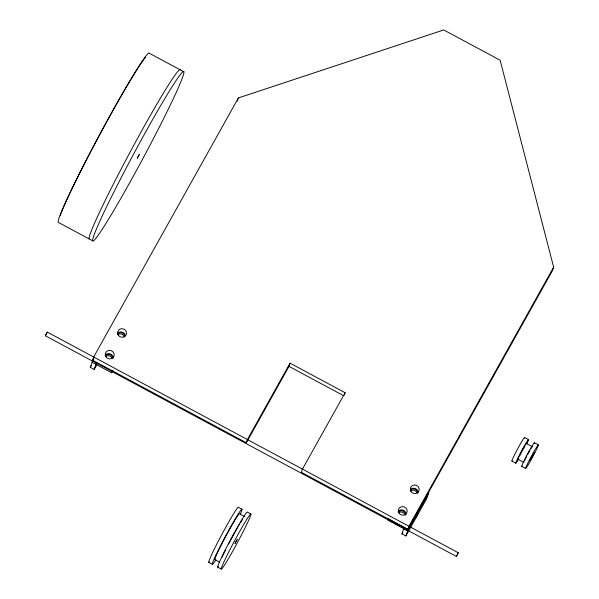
<?xml version="1.0" encoding="UTF-8"?>
<svg xmlns="http://www.w3.org/2000/svg" width="599" height="599" viewBox="0 0 599 599"><rect width="100%" height="100%" fill="white"/><g stroke="black" fill="none" stroke-linecap="round" stroke-linejoin="round"><path stroke-width="0.9" d="M92.306 360.98L45.359 335.769L46.999 332.565L47.336 332.123L408.907 526.266L407.829 529.471L552.57 270.389L553.641 267.184L500.135 60.222L443.747 29.95L238.402 97.929L93.669 357.011L92.598 360.216L246.324 442.751L288.988 366.378L290.066 363.174L345.121 392.734L344.313 395.138M47.336 332.123L45.359 335.769M408.548 530.774L456.318 556.419L458.287 552.765L410.525 527.12M458.287 552.765L456.363 556.389M524.252 447.655L523.122 449.183M96.911 364.581L94.2 369.441L90.269 367.329L93.766 358.487M94.2 369.441L96.342 363.031M93.339 359.767L91.984 362.2L111.646 372.758L112.073 371.477L92.411 360.92M237.331 101.134L238.402 97.929M246.324 442.751L247.394 439.554L290.066 363.174M345.121 392.734L302.45 469.107L301.379 472.311L408.016 529.553L428.877 492.183L426.683 498.705L405.875 535.963L401.936 533.851L404.085 527.442M405.875 535.963L408.069 529.441L388.407 518.884L387.972 520.164L407.642 530.721L428.45 493.464M520.583 453.967L520.149 455.247M521.003 453.114L522.043 451.107M92.598 360.216L93.961 357.768M90.269 367.329L91.168 365.704M111.646 372.758L113.001 370.324M401.936 533.851L402.842 532.226M408.907 526.266L553.641 267.184M183.893 71.82A96.102 5.144 -61.8 0 0 113.159 193.477A96.102 5.144 -61.8 0 0 117.793 203.675A96.102 5.144 -61.8 0 0 183.893 71.82L149.383 53.289A96.102 5.144 -61.8 0 0 101.096 131.907A96.102 5.144 -61.8 0 0 58.163 222.296L92.673 240.828M524.597 437.48L528.535 439.591M534.428 442.758L538.366 444.87A13.41 0.719 -61.8 0 1 529.142 463.267A13.41 0.719 -61.8 0 1 528.498 461.844A13.41 0.719 -61.8 0 1 538.366 444.87M526.409 443.522L532.309 446.689M517.925 459.246L523.826 462.413M511.868 461.065L515.806 463.177M521.699 466.344L525.637 468.455M288.988 366.378L343.227 395.497M112.073 371.59L392.907 522.373M394.554 523.256L399.496 525.907M401.143 526.791L404.43 528.565M403.651 528.722L407.59 530.834M242.003 509.225L238.424 507.301A31.29 1.677 -61.8 0 0 220.769 536.502A31.29 1.677 -61.8 0 0 209.455 561.884M250.951 514.024A31.29 1.677 -61.8 0 0 227.919 553.633A31.29 1.677 -61.8 0 0 229.432 556.95A31.29 1.677 -61.8 0 0 250.951 514.024L247.372 512.1A31.29 1.677 -61.8 0 0 229.717 541.309A31.29 1.677 -61.8 0 0 218.403 566.684M244.864 516.742L239.503 513.86A26.019 1.393 -61.8 0 0 224.827 538.142A26.019 1.393 -61.8 0 0 215.415 559.241M214.809 559.608L219.406 562.079M208.722 562.326L212.301 564.243M217.669 567.126L221.248 569.05M398.387 511.097A4.47 4.26 18.5 0 1 406.092 514.069M410.405 489.465A4.47 4.26 18.5 0 1 418.117 492.43M117.591 333.306A4.47 4.26 18.5 0 1 125.416 335.949M105.312 354.878A4.47 4.26 18.5 0 1 113.069 357.7M60.274 215.43A93.871 5.024 -61.8 0 1 100.482 133.3A93.871 5.024 -61.8 0 1 145.34 57.511M89.094 238.904A96.102 5.144 -61.8 0 1 132.027 148.515A96.102 5.144 -61.8 0 1 180.314 69.896M222.109 557.19A26.019 1.393 -61.8 0 1 225.718 549.672M228.623 543.997A26.019 1.393 -61.8 0 1 231.394 538.763M231.798 538.022A26.019 1.393 -61.8 0 1 235.018 532.159M235.467 531.358A26.019 1.393 -61.8 0 1 238.065 526.798M239.008 525.196A26.019 1.393 -61.8 0 1 239.907 523.691M240.738 522.313A26.019 1.393 -61.8 0 1 242.483 519.558M215.902 559.728A31.29 1.677 -61.8 0 1 216.037 554.831A31.29 1.677 -61.8 0 1 235.504 518.464A31.29 1.677 -61.8 0 1 240.446 513.867M518.824 458.819A13.41 0.719 -61.8 0 1 516.944 460.122A13.41 0.719 -61.8 0 1 526.117 442.931A13.41 0.719 -61.8 0 1 526.933 443.627M512.182 460.871A13.41 0.719 -61.8 0 1 517.865 448.449A13.41 0.719 -61.8 0 1 524.477 438.094M522.014 466.149A13.41 0.719 -61.8 0 1 527.697 453.728A13.41 0.719 -61.8 0 1 534.308 443.372M524.267 461.08A8.94 0.479 -61.8 0 1 524.889 459.718M525.151 459.186A8.94 0.479 -61.8 0 1 526.731 456.056M527.816 454.005A8.94 0.479 -61.8 0 1 529.973 450.141M530.894 448.606A8.94 0.479 -61.8 0 1 532.099 446.817M518.614 458.467A8.94 0.479 -61.8 0 1 521.37 451.863A8.94 0.479 -61.8 0 1 526.334 443.934M410.749 490.776A4.47 4.26 18.5 0 1 417.368 493.329M398.125 511.95A4.47 4.26 18.5 0 1 405.83 514.923M398.59 512.549A4.47 4.26 18.5 0 1 405.209 515.095M410.285 490.184A4.47 4.26 18.5 0 1 417.803 492.049M105.199 355.634A4.47 4.26 18.5 0 1 112.904 358.599M117.359 333.868A4.47 4.26 18.5 0 1 124.869 335.725M105.664 356.225A4.47 4.26 18.5 0 1 111.796 357.745M117.823 334.459A4.47 4.26 18.5 0 1 124.442 337.012M137.246 158.181L139.342 154.355L137.246 158.181M235.063 543.398L237.159 539.572L235.063 543.398M415.743 517.648L417.847 513.822L415.743 517.648M529.92 460.384L534.121 452.732L529.92 460.384M398.949 513.066A4.47 4.26 18.5 0 0 406.654 513.014A4.47 4.26 18.5 0 0 402.558 506.619A4.47 4.26 18.5 0 0 398.949 513.066M410.974 491.435A4.47 4.26 18.5 0 0 418.671 491.375A4.47 4.26 18.5 0 0 414.575 484.98A4.47 4.26 18.5 0 0 410.974 491.435M105.978 356.854A4.47 4.26 18.5 0 0 113.675 356.652A4.47 4.26 18.5 0 0 109.452 350.333A4.47 4.26 18.5 0 0 105.978 356.854M118.392 335.305A4.47 4.26 18.5 0 0 126.075 334.916A4.47 4.26 18.5 0 0 121.694 328.694A4.47 4.26 18.5 0 0 118.392 335.305"/></g></svg>
